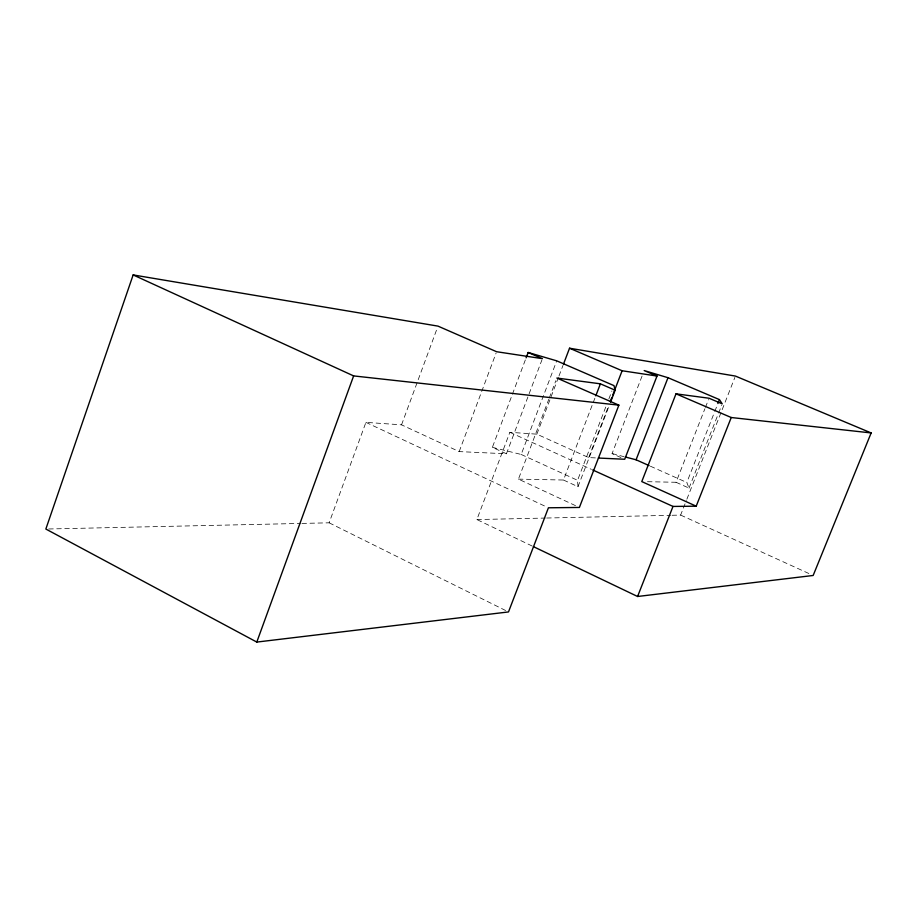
<?xml version="1.0" encoding="UTF-8"?>
<svg xmlns="http://www.w3.org/2000/svg" width="917" height="917" viewBox="0 0 917 917"><rect width="100%" height="100%" fill="white"/><g stroke="black" fill="none" stroke-linecap="round" stroke-linejoin="round"><path stroke-width="0.69" stroke-dasharray="4.58 3.44" d="M301.957 523.412L329.134 522.816L365.917 422.37L401.543 424.835L459.176 451.6L506.413 453.789L541.901 360.003M401.543 424.835L437.489 327.449M459.176 451.6L496.086 353.056M506.413 453.789L492.383 447.336L525.624 359.166M532.158 546.028L476.886 519.561L509.863 432.308L536.858 434.165L588.68 457.594L595.614 457.915M492.383 447.336L521.188 454.465L556.722 360.839M575.509 505.645L518.437 479.132L548.767 399.331M549.272 398.001L555.84 380.704M536.858 434.165L558.476 377.311M558.98 375.981L563.004 365.402M518.437 479.132L563.485 480.027L592.703 403.858M593.219 402.529L595.271 397.187M563.485 480.027L577.985 486.698L577.55 480.313L606.297 405.623M608.865 398.964L611.937 390.963M588.68 457.594L608.75 405.486M577.985 486.698L609.037 406.082M620.924 457.56L612.075 453.583L642.152 375.844M647.482 481.7L676.024 482.273L704.909 408.73M705.425 407.412L708.52 399.537M676.024 482.273L689.034 488.108L686.81 482.491L714.251 412.765M714.779 411.446L717.358 404.867M689.034 488.108L718.08 414.381M718.607 413.074L721.713 405.165M672.069 515.274L680.62 515.079L686.363 500.522M686.879 499.192L734.895 377.391M48.716 528.983L300.524 523.447M476.886 519.561L545.271 518.059M546.692 518.025L670.648 515.308M612.075 453.583L624.076 456.689M650.382 466.191L686.81 482.491M509.863 432.308L591.431 469.366M680.62 515.079L810.559 574.283M521.188 454.465L577.55 480.313M365.917 422.37L547.128 507.181M329.134 522.816L505.932 610.665"/><path stroke-width="1.38" d="M526.129 357.825L528.146 352.483L542.405 358.662L496.578 351.715L437.982 326.12L133.148 274.928L45.85 529.04L256.794 642.072L508.499 611.937L548.423 507.789L579.395 507.445L618.872 405.142L556.86 378.045L600.394 383.822L615.147 390.218L610.562 402.116M256.794 642.072L353.63 375.913L618.872 405.142M563.508 364.083L569.537 348.219L735.423 376.073L871.15 432.939L813.161 575.475L637.579 596.486L533.442 546.647M595.786 395.846L600.394 383.822M610.286 401.474L611.834 397.474M612.865 394.803L622.116 370.755L657.008 376.039L624.718 459.257L598.388 458.042M625.417 457.033L636.077 459.784L668 377.701L719.432 399.606L722.229 403.858L709.036 398.23L676.001 393.84L641.774 481.585L696.198 506.184L731.239 417.522L871.15 432.939M637.579 596.486L672.998 506.436L696.198 506.184M717.885 403.549L719.432 399.606M528.146 352.483L556.722 360.839L613.989 385.621L615.147 390.218M668 377.701L644.192 370.571L657.008 376.039M569.537 348.219L622.116 370.755M676.001 393.84L731.239 417.522M636.077 459.784L649.087 465.607M592.726 469.962L672.998 506.436M133.148 274.928L353.63 375.913"/></g></svg>
